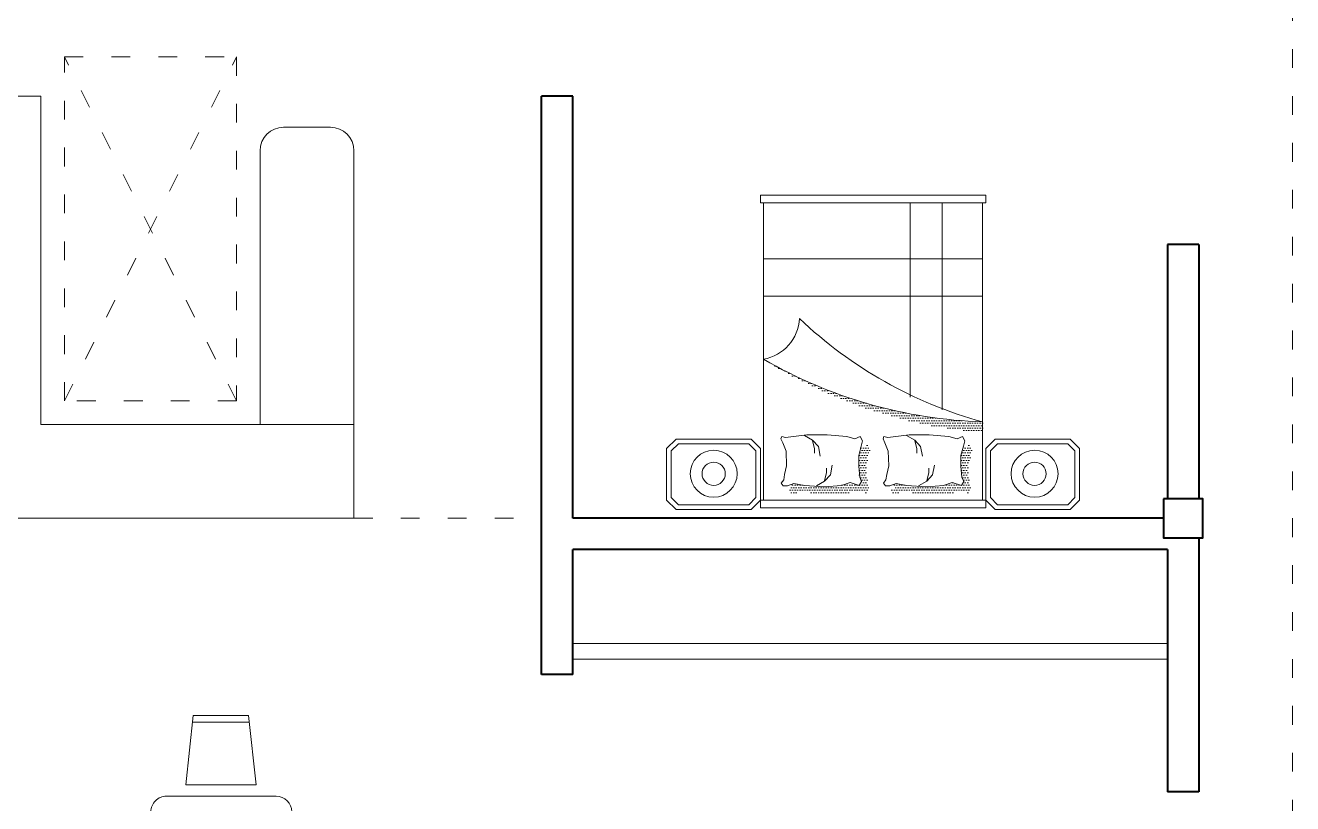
# Model space of a CAD drawing. Header units: millimetres. Extents: x 1551 to 1744, y 1536 to 1676.
# Drawn here: x 1601.94 to 1610.04, y 1574.43 to 1579.41 of the extents above; entities that cross this region are included whole.
import ezdxf

# ---------------------------------------------------------------- set-up
doc = ezdxf.new("R2010")
doc.units = ezdxf.units.MM
doc.linetypes.add('ACAD_ISO03W100', pattern=[30, 12, -18])
for name, color, linetype, lineweight in [('01_Gruesa', 7, 'Continuous', 40), ('02_Media', 7, 'Continuous', 20), ('03_Fina', 7, 'Continuous', 9)]:
    doc.layers.add(name, color=color, linetype=linetype, lineweight=lineweight)
pattern_1 = [(180, (1845.633174, 1461.658001), (-0.0079375, 0.015875), [0, -0.015875])]

# ---------------------------------------------------------------- blocks, each defined once
blk = doc.blocks.new('A$C6D1B16CF')
at = {"layer": '03_Fina', "color": 252, "true_color": 0x939598}
for p, q in [((0.6411, 1.5), (0.6886, 1.9429)), ((0.684, 1.9), (1.0481, 1.9)), ((0.6886, 1.9429), (1.0435, 1.9429)), ((1.0435, 1.9429), (1.091, 1.5)), ((1.2411, 1.5), (1.2886, 1.9429)), ((1.284, 1.9), (1.6481, 1.9)), ((1.2886, 1.9429), (1.6435, 1.9429)), ((1.6435, 1.9429), (1.691, 1.5)), ((1.091, 1.5), (0.6411, 1.5)), ((1.691, 1.5), (1.2411, 1.5)), ((0.6161, 1.4214), (1.7161, 1.4214)), ((0.5161, 0.6214), (0.5161, 1.3214)), ((1.8161, 1.3214), (1.8161, 0.6214)), ((0, 1.1464), (0.4429, 1.1939)), ((0, 0.7916), (0, 1.1464)), ((0.0429, 0.787), (0.0429, 1.151)), ((0.4429, 1.1939), (0.4429, 0.744)), ((2.3321, 1.1464), (1.8892, 1.1939)), ((1.8892, 1.1939), (1.8892, 0.744)), ((2.2892, 0.787), (2.2892, 1.151)), ((2.3321, 0.7916), (2.3321, 1.1464)), ((0.4429, 0.744), (0, 0.7916)), ((1.8892, 0.744), (2.3321, 0.7916)), ((1.7161, 0.5214), (0.6161, 0.5214)), ((1.091, 0.4429), (0.6411, 0.4429)), ((0.6411, 0.4429), (0.6886, 0)), ((1.0435, 0), (1.091, 0.4429)), ((1.691, 0.4429), (1.2411, 0.4429)), ((1.2411, 0.4429), (1.2886, 0)), ((1.6435, 0), (1.691, 0.4429)), ((0.684, 0.0429), (1.0481, 0.0429)), ((0.6886, 0), (1.0435, 0)), ((1.284, 0.0429), (1.6481, 0.0429)), ((1.2886, 0), (1.6435, 0))]:
    blk.add_line(p, q, dxfattribs=at)
for centre, start, end in [((0.6161, 1.3214), 90, 180), ((1.7161, 1.3214), 0, 90), ((0.6161, 0.6214), 180, 270), ((1.7161, 0.6214), 270, 0)]:
    blk.add_arc(centre, 0.1, start, end, dxfattribs=at)

msp = doc.modelspace()

# ---------------------------------------------------------------- hatches: boundary and pattern name
at = {"layer": '03_Fina', "lineweight": 9, "true_color": 0x939598}
h = msp.add_hatch(dxfattribs=at)
h.set_pattern_fill('DOTS', color=252, scale=0.01, angle=360, style=0)
h.set_pattern_definition(pattern_1)
edge = h.paths.add_edge_path()
edge.add_line((1608.0563, 1576.8031), (1608.0563, 1576.8717))
edge.add_ellipse((1608.1485, 1579.8446), major_axis=(2.1032, -2.1032), ratio=1, start_angle=284.8866, end_angle=313.22261, ccw=False)
edge.add_ellipse((1608.2977, 1579.8502), major_axis=(2.1613, -2.1613), ratio=1, start_angle=-77.48016, end_angle=-49.53012)
h = msp.add_hatch(dxfattribs=at)
h.set_pattern_fill('DOTS', color=252, scale=0.01, angle=360, style=0)
h.set_pattern_definition(pattern_1)
h.paths.add_polyline_path([(1607.4724, 1576.4302), (1607.4847, 1576.4118), (1607.5124, 1576.4118), (1607.5524, 1576.4271), (1607.6201, 1576.4148), (1607.7493, 1576.4056), (1607.857, 1576.4148), (1607.9123, 1576.4333), (1607.9708, 1576.4148), (1607.9862, 1576.4394), (1607.9739, 1576.4671), (1607.9677, 1576.5378), (1607.9677, 1576.6054), (1607.9831, 1576.6669), (1607.9923, 1576.7007), (1607.9769, 1576.7283), (1607.9431, 1576.713), (1607.933, 1576.716), (1607.9178, 1576.6553), (1607.9178, 1576.5877), (1607.9239, 1576.517), (1607.9362, 1576.4893), (1607.9209, 1576.4647), (1607.8624, 1576.4832), (1607.807, 1576.4647), (1607.6994, 1576.4555), (1607.5702, 1576.4647), (1607.5025, 1576.477), (1607.4917, 1576.4729), (1607.4878, 1576.4517)])
h.paths.add_polyline_path([(1606.8191, 1576.4302), (1606.8315, 1576.4118), (1606.8591, 1576.4118), (1606.8991, 1576.4271), (1606.9668, 1576.4148), (1607.096, 1576.4056), (1607.2037, 1576.4148), (1607.259, 1576.4333), (1607.3175, 1576.4148), (1607.3329, 1576.4394), (1607.3206, 1576.4671), (1607.3144, 1576.5378), (1607.3144, 1576.6054), (1607.3298, 1576.6669), (1607.339, 1576.7007), (1607.3236, 1576.7283), (1607.2898, 1576.713), (1607.2797, 1576.716), (1607.2645, 1576.6553), (1607.2645, 1576.5877), (1607.2706, 1576.517), (1607.2829, 1576.4893), (1607.2676, 1576.4647), (1607.2091, 1576.4832), (1607.1537, 1576.4647), (1607.0461, 1576.4555), (1606.9169, 1576.4647), (1606.8492, 1576.477), (1606.8384, 1576.4729), (1606.8345, 1576.4517)])

# ---------------------------------------------------------------- linework, layer by layer
at = {"layer": '01_Gruesa', "color": 5}
for p, q in [((1605.2376, 1575.2549), (1605.2376, 1578.9549)), ((1605.4376, 1578.9549), (1605.2376, 1578.9549)), ((1605.4376, 1576.2549), (1605.4376, 1578.9549)), ((1609.4376, 1578.0049), (1609.2376, 1578.0049)), ((1609.2376, 1578.0049), (1609.2376, 1576.3799)), ((1609.4376, 1578.0049), (1609.4376, 1576.3799)), ((1609.2126, 1576.2549), (1605.4376, 1576.2549)), ((1609.4376, 1576.1299), (1609.4376, 1574.5049)), ((1609.2376, 1576.0549), (1605.4376, 1576.0549)), ((1605.4376, 1575.2549), (1605.4376, 1576.0549)), ((1609.2376, 1576.0549), (1609.2376, 1574.5049)), ((1605.4376, 1575.2549), (1605.2376, 1575.2549)), ((1609.4376, 1574.5049), (1609.2376, 1574.5049))]:
    msp.add_line(p, q, dxfattribs=at)
at = {"layer": '01_Gruesa', "color": 244, "true_color": 0x991b1e}
msp.add_lwpolyline([(1609.2126, 1576.3799), (1609.2126, 1576.1299), (1609.4626, 1576.1299), (1609.4626, 1576.3799)], close=True, dxfattribs=at)
at = {"layer": '02_Media', "color": 215, "true_color": 0xa953a0}
for p, q in [((1601.4376, 1578.9549), (1602.0376, 1578.9549)), ((1602.0376, 1578.9549), (1602.0376, 1576.8549)), ((1603.5876, 1578.7549), (1603.8876, 1578.7549)), ((1603.4376, 1576.8549), (1603.4376, 1578.6049)), ((1604.0376, 1576.2549), (1604.0376, 1578.6049)), ((1602.0376, 1576.8549), (1604.0376, 1576.8549)), ((1601.4626, 1576.2549), (1604.0376, 1576.2549)), ((1609.2376, 1575.4549), (1605.4376, 1575.4549)), ((1609.2376, 1575.3549), (1605.4376, 1575.3549))]:
    msp.add_line(p, q, dxfattribs=at)
for centre, start, end in [((1603.5876, 1578.6049), 90, 180), ((1603.8876, 1578.6049), 0, 90)]:
    msp.add_arc(centre, 0.15, start, end, dxfattribs=at)
at = {"layer": '03_Fina', "linetype": 'ACAD_ISO03W100', "ltscale": 0.01}
for p, q in [((1610.0376, 1583.4549), (1610.0376, 1566.1549)), ((1602.1876, 1577.0049), (1603.2876, 1579.2049)), ((1603.2876, 1577.0049), (1602.1876, 1579.2049)), ((1604.0376, 1576.2549), (1605.2376, 1576.2549))]:
    msp.add_line(p, q, dxfattribs=at)
at = {"layer": '03_Fina', "color": 252, "lineweight": 9, "true_color": 0x939598}
for p, q in [((1606.6363, 1578.3217), (1608.0763, 1578.3217)), ((1606.6363, 1578.2717), (1606.6363, 1578.3217)), ((1608.0763, 1578.3217), (1608.0763, 1578.2717)), ((1606.6363, 1578.2717), (1608.0763, 1578.2717)), ((1606.6563, 1576.3717), (1606.6563, 1578.2717)), ((1607.5931, 1578.2717), (1607.5931, 1577.0282)), ((1607.7982, 1578.2717), (1607.7982, 1576.9488)), ((1608.0563, 1578.2717), (1608.0563, 1576.3717)), ((1606.6563, 1577.9141), (1608.0563, 1577.9141)), ((1606.6563, 1577.6757), (1608.0563, 1577.6757)), ((1606.6363, 1576.3717), (1608.0763, 1576.3717)), ((1606.6363, 1576.3217), (1606.6363, 1576.3717)), ((1608.0763, 1576.3717), (1608.0763, 1576.3217)), ((1606.6363, 1576.3217), (1608.0763, 1576.3217))]:
    msp.add_line(p, q, dxfattribs=at)
at = {"layer": '03_Fina', "linetype": 'ACAD_ISO03W100', "ltscale": 0.01}
msp.add_lwpolyline([(1603.2876, 1577.0049), (1602.1876, 1577.0049), (1602.1876, 1579.2049), (1603.2876, 1579.2049)], close=True, dxfattribs=at)
at = {"layer": '03_Fina', "color": 252, "lineweight": 9, "true_color": 0x939598}
for points in [[(1606.5763, 1576.7617), (1606.0963, 1576.7617), (1606.0363, 1576.7017), (1606.0363, 1576.3717), (1606.0963, 1576.3117), (1606.5763, 1576.3117), (1606.6363, 1576.3717), (1606.6363, 1576.7017)], [(1608.6163, 1576.7617), (1608.1363, 1576.7617), (1608.0763, 1576.7017), (1608.0763, 1576.3717), (1608.1363, 1576.3117), (1608.6163, 1576.3117), (1608.6763, 1576.3717), (1608.6763, 1576.7017)], [(1606.5613, 1576.7317), (1606.1113, 1576.7317), (1606.0663, 1576.6867), (1606.0663, 1576.3867), (1606.1113, 1576.3417), (1606.5613, 1576.3417), (1606.6063, 1576.3867), (1606.6063, 1576.6867)], [(1608.6013, 1576.7317), (1608.1513, 1576.7317), (1608.1063, 1576.6867), (1608.1063, 1576.3867), (1608.1513, 1576.3417), (1608.6013, 1576.3417), (1608.6463, 1576.3867), (1608.6463, 1576.6867)]]:
    msp.add_lwpolyline(points, close=True, dxfattribs=at)
for points in [[(1607.2091, 1576.4832), (1607.2676, 1576.4647), (1607.2829, 1576.4893), (1607.2706, 1576.517), (1607.2645, 1576.5877), (1607.2645, 1576.6553), (1607.2799, 1576.7167), (1607.2891, 1576.7506), (1607.2737, 1576.7782), (1607.2399, 1576.7629), (1607.1876, 1576.7782), (1607.0615, 1576.7874), (1606.9323, 1576.7874), (1606.7969, 1576.7721), (1606.7723, 1576.7782), (1606.7661, 1576.7629), (1606.7784, 1576.7383), (1606.8, 1576.6829), (1606.8031, 1576.5907), (1606.7907, 1576.5354), (1606.7846, 1576.5016), (1606.7692, 1576.4801), (1606.7815, 1576.4616), (1606.8092, 1576.4616), (1606.8492, 1576.477), (1606.9169, 1576.4647), (1607.0461, 1576.4555), (1607.1537, 1576.4647), (1607.2091, 1576.4832)], [(1606.9169, 1576.7844), (1606.9692, 1576.7536), (1607.0061, 1576.7137), (1607.0184, 1576.6522)], [(1606.9692, 1576.7506), (1606.9815, 1576.7014), (1606.9815, 1576.6706)], [(1607.8624, 1576.4832), (1607.9209, 1576.4647), (1607.9362, 1576.4893), (1607.9239, 1576.517), (1607.9178, 1576.5877), (1607.9178, 1576.6553), (1607.9332, 1576.7167), (1607.9424, 1576.7506), (1607.927, 1576.7782), (1607.8932, 1576.7629), (1607.8409, 1576.7782), (1607.7148, 1576.7874), (1607.5856, 1576.7874), (1607.4502, 1576.7721), (1607.4256, 1576.7782), (1607.4194, 1576.7629), (1607.4317, 1576.7383), (1607.4533, 1576.6829), (1607.4564, 1576.5907), (1607.444, 1576.5354), (1607.4379, 1576.5016), (1607.4225, 1576.4801), (1607.4348, 1576.4616), (1607.4625, 1576.4616), (1607.5025, 1576.477), (1607.5702, 1576.4647), (1607.6994, 1576.4555), (1607.807, 1576.4647), (1607.8624, 1576.4832)], [(1607.5702, 1576.7844), (1607.6225, 1576.7536), (1607.6594, 1576.7137), (1607.6717, 1576.6522)], [(1607.6225, 1576.7506), (1607.6348, 1576.7014), (1607.6348, 1576.6706)], [(1606.9938, 1576.4616), (1607.0461, 1576.4924), (1607.083, 1576.5323), (1607.0953, 1576.5938)], [(1607.6471, 1576.4616), (1607.6994, 1576.4924), (1607.7363, 1576.5323), (1607.7486, 1576.5938)], [(1607.0461, 1576.4955), (1607.0584, 1576.5446), (1607.0584, 1576.5754)], [(1607.6994, 1576.4955), (1607.7117, 1576.5446), (1607.7117, 1576.5754)]]:
    msp.add_lwpolyline(points, dxfattribs=at)
for centre, radius in [((1606.3371, 1576.5397), 0.15), ((1608.3883, 1576.5397), 0.15), ((1606.3371, 1576.5397), 0.0743), ((1608.3883, 1576.5397), 0.0743)]:
    msp.add_circle(centre, radius, dxfattribs=at)
for centre, radius, start, end in [((1606.6059, 1577.5475), 0.2804, 280.35432, 356.78617), ((1608.7808, 1579.5242), 2.7497, 226.43667, 254.72336), ((1608.1485, 1579.8446), 2.9743, 239.8866, 268.22261)]:
    msp.add_arc(centre, radius, start, end, dxfattribs=at)

# ---------------------------------------------------------------- block references
at = {"xscale": -1, "rotation": 270}
msp.add_blockref('A$C6D1B16CF', (1602.2185, 1572.6619), dxfattribs=at)

doc.saveas('drawing.dxf')
